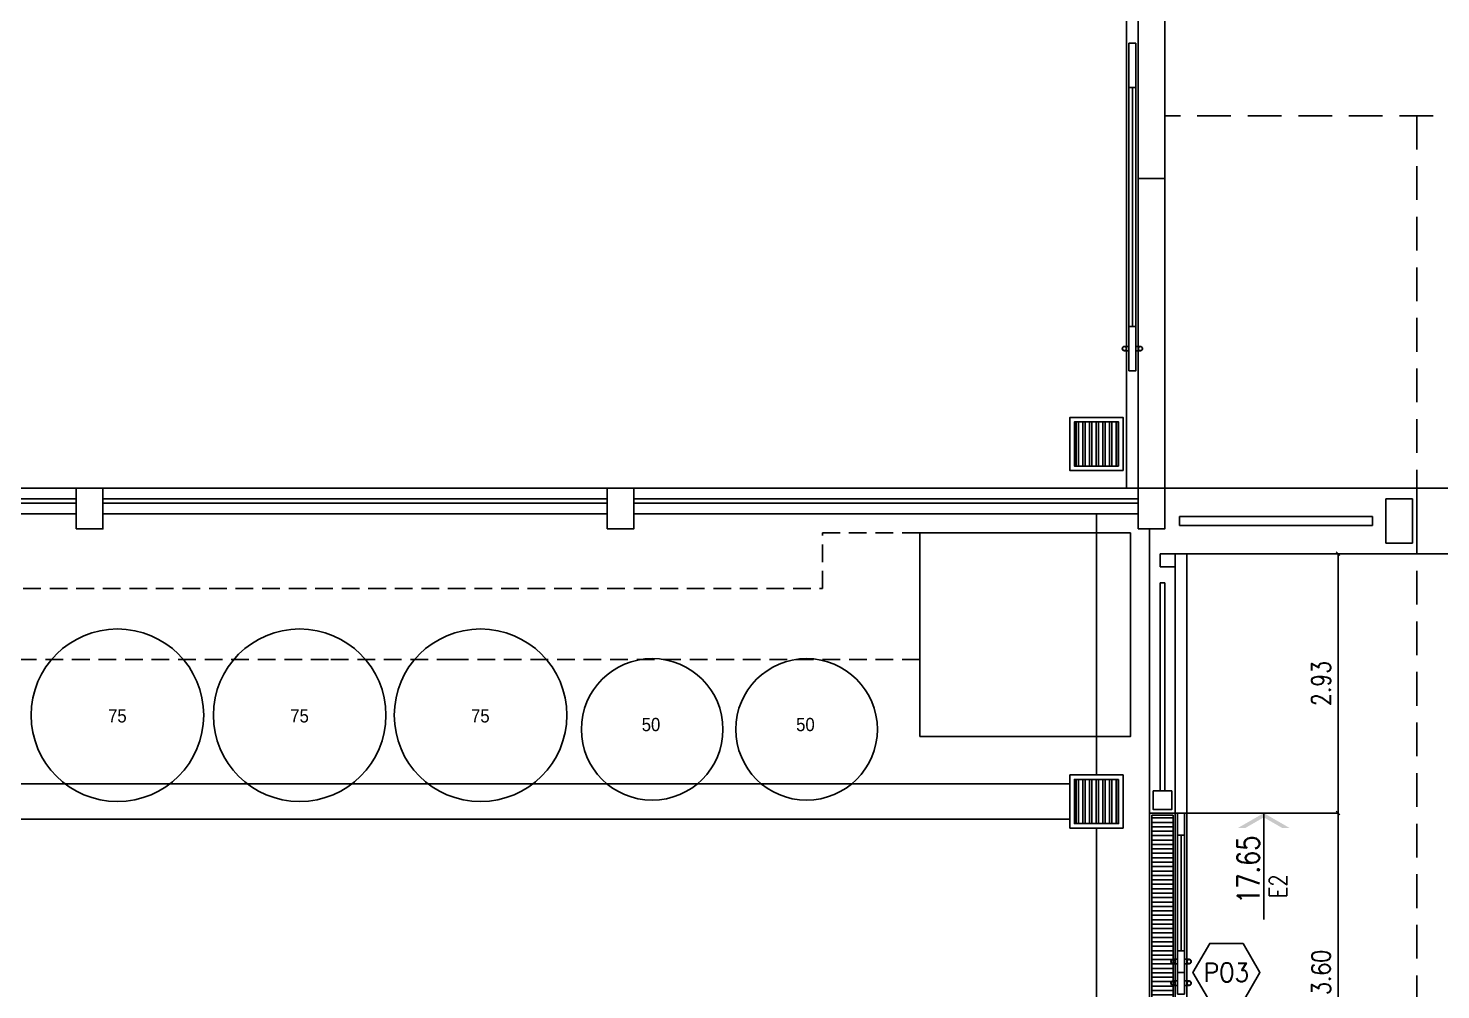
# Model space of a CAD drawing. Extents: x 3 to 114, y 126 to 173.
# Drawn here: x 77.31 to 93.27, y 154.44 to 165.31 of the extents above; entities that cross this region are included whole.
import ezdxf
from ezdxf.enums import TextEntityAlignment as Align

# ---------------------------------------------------------------- set-up
doc = ezdxf.new("R2010")
doc.units = 0
doc.header["$LTSCALE"] = 0.02
doc.header["$MEASUREMENT"] = 0
doc.header["$PDMODE"] = 35
doc.linetypes.add('HIDDEN', pattern=[9.525, 6.35, -3.175])
doc.linetypes.add('TRAZOS2', pattern=[0.375, 0.25, -0.125])
doc.layers.get('0').update_dxf_attribs({"linetype": 'CONTINUOUS'})
doc.layers.get('Defpoints').update_dxf_attribs({"linetype": 'CONTINUOUS'})
for name, color, linetype in [('-alisado-ferrite rojo', 24, 'CONTINUOUS'), ('-REJILLAS', 8, 'CONTINUOUS'), ('10-2-COTA-ACUM-100', 2, 'CONTINUOUS'), ('10-CARP-INSE-SIMB', 2, 'CONTINUOUS'), ('10-COTA-PARC-100', 4, 'CONTINUOUS'), ('columnas', 6, 'CONTINUOUS'), ('ladrillo', 30, 'CONTINUOUS'), ('PROYECCION', 7, 'HIDDEN'), ('VISTA-3', 8, 'CONTINUOUS')]:
    doc.layers.add(name, color=color, linetype=linetype)
doc.styles.add('COTAS', font='ROMANS.shx', dxfattribs={"width": 0.8})
doc.styles.add('ROMANS', font='romans')
doc.styles.add('STYLE1', font='ARIAL.TTF', dxfattribs={"width": 0.9, "height": 0.15})
doc.dimstyles.new('COTA-S-S-2-50', dxfattribs={"dimscale": 0.5, "dimtxt": 0.25, "dimasz": 0.05, "dimexe": 0, "dimexo": 0, "dimgap": 0.1, "dimtad": 1, "dimzin": 4, "dimdsep": 46, "dimtxsty": 'COTAS', "dimblk": 'OBLIQUE', "dimblk1": 'NONE', "dimblk2": 'M2_COTA', "dimcen": 0.1, "dimclrd": 2, "dimclre": 2, "dimclrt": 2, "dimadec": 0, "dimazin": 0, "dimtfac": 1, "dimtix": 1, "dimtmove": 2, "dimatfit": 3, "dimldrblk": 'M2_COTA', "dimfxl": 0, "dimtolj": 1, "dimtzin": 0, "dimarcsym": 0})

# ---------------------------------------------------------------- blocks, each defined once
blk = doc.blocks.new('FLE-A-ID')
at = {"linetype": 'ByBlock'}
blk.add_line((1.204, 0), (0, 0), dxfattribs=at)
for points in [[(0.168, 0.292), (0.168, 0.208), (0, 0), (0.048, 0)], [(0.168, -0.292), (0.168, -0.208), (0, 0), (0.048, 0)]]:
    blk.add_solid(points)
at = {"style": 'COTAS', "width": 0.8}
blk.add_attdef('NUMEJE', (1.204, 0.262), '', height=0.2, rotation=180, dxfattribs=at)
blk.add_attdef('ACUTA', text='', height=0.25, rotation=180, dxfattribs=at).set_placement((0.333, -0.05), align=Align.RIGHT)
blk = doc.blocks.new('_OBLIQUE')
at = {"color": 0, "linetype": 'ByBlock'}
blk.add_line((-0.5, -0.5), (0.5, 0.5), dxfattribs=at)
blk = doc.blocks.new('*D97')
at = {"layer": '10-COTA-PARC-100', "color": 2, "lineweight": -2}
for p, q in [((90.1, 159.369), (92.109, 159.369)), ((92.109, 159.369), (92.109, 156.438)), ((90.77, 156.438), (92.109, 156.438))]:
    blk.add_line(p, q, dxfattribs=at)
at = {"layer": 'Defpoints', "color": 0}
for p in [(90.1, 159.369), (90.77, 156.438), (92.109, 156.438)]:
    blk.add_point(p, dxfattribs=at)
at = {"layer": '10-COTA-PARC-100', "color": 2, "lineweight": -2, "xscale": 0.0425, "yscale": 0.0425, "zscale": 0.0425}
for p, rotation in [((92.109, 159.369), 90), ((92.109, 156.438), 270)]:
    blk.add_blockref('_OBLIQUE', p, dxfattribs=dict(at, rotation=rotation))
at = {"layer": '10-COTA-PARC-100', "color": 2, "insert": (91.918, 157.903), "char_height": 0.2125, "attachment_point": 5, "rotation": 90, "style": 'COTAS'}
blk.add_mtext('\\A1;2.93', dxfattribs=at)
blk = doc.blocks.new('_None')
blk = doc.blocks.new('M2_COTA')
for p, q in [((-1, 0), (0, 0)), ((0, 1), (0, -1))]:
    blk.add_line(p, q)
at = {"const_width": 0.2}
blk.add_lwpolyline([(-1, -1), (1, 1)], dxfattribs=at)
blk = doc.blocks.new('*D98')
at = {"layer": '10-COTA-PARC-100', "color": 2, "lineweight": -2}
for p, q in [((90.77, 156.438), (92.109, 156.438)), ((92.109, 156.438), (92.109, 152.838)), ((90.77, 152.838), (92.109, 152.838))]:
    blk.add_line(p, q, dxfattribs=at)
at = {"layer": 'Defpoints', "color": 0}
for p in [(90.77, 156.438), (90.77, 152.838), (92.109, 152.838)]:
    blk.add_point(p, dxfattribs=at)
at = {"layer": '10-COTA-PARC-100', "color": 2, "lineweight": -2, "xscale": 0.0425, "yscale": 0.0425, "zscale": 0.0425}
for p, rotation in [((92.109, 156.438), 90), ((92.109, 152.838), 270)]:
    blk.add_blockref('_OBLIQUE', p, dxfattribs=dict(at, rotation=rotation))
at = {"layer": '10-COTA-PARC-100', "color": 2, "insert": (91.918, 154.638), "char_height": 0.2125, "attachment_point": 5, "rotation": 90, "style": 'COTAS'}
blk.add_mtext('\\A1;3.60', dxfattribs=at)
blk = doc.blocks.new('CARP-SI0')
blk.add_lwpolyline([(-0.224, 0.388), (-0.449, 0), (-0.224, -0.388), (0.224, -0.388), (0.449, 0), (0.224, 0.388)], close=True)
at = {"style": 'ROMANS', "width": 0.9}
blk.add_attdef('CARP', text='', height=0.25, dxfattribs=at).set_placement((0, 0), align=Align.MIDDLE)
at = {"style": 'ROMANS', "flags": 1}
for tag, p in [('MURO', (0.042, -0.598)), ('L-VANO', (-0.005, -0.936)), ('A-VANO', (0.005, -1.349))]:
    blk.add_attdef(tag, text='', height=0.25, dxfattribs=at).set_placement(p, align=Align.MIDDLE)

msp = doc.modelspace()

# ---------------------------------------------------------------- hatches: boundary and pattern name
at = {"layer": '-REJILLAS'}
h = msp.add_hatch(dxfattribs=at)
h.set_pattern_fill('ANSI32', color=0, scale=0.2, angle=585, style=0)
h.set_pattern_definition([(270, (20836.350985, 2406.05578), (0.075, -4e-12), []), (270, (20836.325985, 2406.03078), (0.075, -4e-12), [])])
h.paths.add_polyline_path([(89.63, 160.359), (89.63, 160.859), (89.13, 160.859), (89.13, 160.359)])
h = msp.add_hatch(dxfattribs=at)
h.set_pattern_fill('ANSI32', color=0, scale=0.2, angle=585, style=0)
h.set_pattern_definition([(90, (20836.350985, -2088.87836), (0.075, 4e-12), []), (90, (20836.325985, -2088.85336), (0.075, 4e-12), [])])
h.paths.add_polyline_path([(89.63, 156.819), (89.63, 156.319), (89.13, 156.319), (89.13, 156.819)])
at = {"layer": 'VISTA-3'}
h = msp.add_hatch(dxfattribs=at)
h.set_pattern_fill('_USER', color=0, scale=0.05, style=0, pattern_type=0)
h.set_pattern_definition([(0, (66.17, 35.68335), (0, 0.05), [])])
h.paths.add_polyline_path([(90.005, 156.413), (90.245, 156.413), (90.245, 152.863), (90.005, 152.863)])

# ---------------------------------------------------------------- linework, layer by layer
at = {"layer": '-alisado-ferrite rojo', "color": 0, "extrusion": (0, 0, -1)}
msp.add_lwpolyline([(-60.15, 156.769), (-89.08, 156.769), (-89.08, 156.369), (-60.15, 156.369)], close=True, dxfattribs=at)
at = {"layer": '-REJILLAS', "color": 0}
for p, q in [((89.38, 156.869), (89.38, 159.819)), ((89.38, 153.289, 0), (89.38, 156.269))]:
    msp.add_line(p, q, dxfattribs=at)
for points in [[(93, 160.109), (105.255, 160.109), (105.255, 164.319)], [(93, 159.369), (108, 159.369), (108, 139.399), (96.225, 139.399)], [(89.08, 156.369), (60.15, 156.369), (60.15, 156.769), (89.08, 156.769)]]:
    msp.add_lwpolyline(points, dxfattribs=at)
for points in [[(89.68, 160.309), (89.08, 160.309), (89.08, 160.909), (89.68, 160.909)], [(89.63, 160.359), (89.13, 160.359), (89.13, 160.859), (89.63, 160.859)], [(89.68, 156.869), (89.08, 156.869), (89.08, 156.269), (89.68, 156.269)], [(89.63, 156.819), (89.13, 156.819), (89.13, 156.319), (89.63, 156.319)], [(89.98, 156.438), (90.27, 156.438), (90.27, 152.838), (89.98, 152.838)], [(90.005, 156.413), (90.245, 156.413), (90.245, 152.863), (90.005, 152.863)]]:
    msp.add_lwpolyline(points, close=True, dxfattribs=at)
at = {"color": 0}
msp.add_lwpolyline([(60.16, 170.109), (89.72, 170.109), (89.72, 160.109), (60.16, 160.109)], close=True, dxfattribs=at)
at = {"color": 1, "const_width": 0.001}
msp.add_lwpolyline([(88.48, 159.819), (89.85, 159.819), (89.85, 159.649), (89.98, 159.649), (89.98, 157.088), (88.48, 157.088), (88.48, 157.288), (89.78, 157.288), (89.78, 159.619), (88.48, 159.619), (88.48, 159.819)], dxfattribs=at)
at = {"color": 1}
msp.add_lwpolyline([(89.765, 159.604), (87.383, 159.604), (87.383, 157.305), (89.765, 157.305)], close=True, dxfattribs=at)
for centre, radius in [((78.315, 157.544), 0.975), ((80.374, 157.544), 0.975), ((82.418, 157.544), 0.975), ((84.358, 157.384), 0.8), ((86.103, 157.384), 0.8)]:
    msp.add_circle(centre, radius)
at = {"layer": '10-2-COTA-ACUM-100', "color": 0}
msp.add_line((91.27, 156.438), (90.27, 156.438), dxfattribs=at)
at = {"layer": 'columnas'}
for points in [[(77.85, 159.649), (78.15, 159.649), (78.15, 160.109), (77.85, 160.109)], [(83.85, 159.649), (84.15, 159.649), (84.15, 160.109), (83.85, 160.109)]]:
    msp.add_lwpolyline(points, close=True, dxfattribs=at)
at = {"layer": 'columnas', "color": 0}
for points in [[(89.85, 159.649), (90.15, 159.649), (90.15, 160.109), (89.85, 160.109)], [(92.65, 159.489), (92.95, 159.489), (92.95, 159.989), (92.65, 159.989)], [(90.23, 156.688), (90.23, 156.478), (90.02, 156.478), (90.02, 156.688)]]:
    msp.add_lwpolyline(points, close=True, dxfattribs=at)
at = {"layer": 'ladrillo', "color": 0}
for p, q in [((89.85, 163.609), (89.85, 170.109)), ((90.15, 170.109), (90.15, 163.609)), ((90.15, 163.609), (89.85, 163.609)), ((90.317, 159.79), (92.5, 159.79)), ((90.317, 159.79), (90.317, 159.688)), ((90.317, 159.688), (92.5, 159.688)), ((92.5, 159.79), (92.5, 159.688)), ((90.1, 159.219), (90.1, 159.369)), ((90.27, 159.219), (90.1, 159.219)), ((90.1, 159.039), (90.15, 159.039)), ((90.15, 156.688), (90.1, 156.688)), ((90.27, 156.438), (89.98, 156.438))]:
    msp.add_line(p, q, dxfattribs=at)
for points in [[(59.85, 159.649), (59.73, 159.649), (59.73, 160.109), (89.75, 160.109)], [(89.85, 159.989), (84.15, 159.989)], [(89.75, 160.109), (93, 160.109), (93, 159.369), (90.1, 159.369)], [(89.85, 159.939), (84.15, 159.939)], [(84.15, 159.819), (89.85, 159.819)], [(89.98, 156.438), (89.98, 159.649)], [(90.27, 156.438), (90.27, 159.219)], [(90.1, 159.039), (90.1, 156.688)], [(90.15, 159.039), (90.15, 156.688)]]:
    msp.add_lwpolyline(points, dxfattribs=at)
at = {"layer": 'ladrillo', "color": 2}
for points in [[(77.85, 159.989), (72.15, 159.989)], [(83.85, 159.989), (78.15, 159.989)], [(77.85, 159.939), (72.15, 159.939)], [(83.85, 159.939), (78.15, 159.939)]]:
    msp.add_lwpolyline(points, dxfattribs=at)
at = {"layer": 'ladrillo', "color": 3}
for points in [[(72.15, 159.819), (77.85, 159.819)], [(78.15, 159.819), (83.85, 159.819)]]:
    msp.add_lwpolyline(points, dxfattribs=at)
at = {"layer": 'PROYECCION', "color": 0, "linetype": 'HIDDEN', "ltscale": 3}
msp.add_line((105.758, 164.319, 0), (90.15, 164.319), dxfattribs=at)
msp.add_lwpolyline([(93, 164.319), (93, 136.784), (90.27, 136.784)], dxfattribs=at)
at = {"layer": 'PROYECCION', "color": 0, "linetype": 'TRAZOS2', "ltscale": 40, "elevation": 0}
msp.add_lwpolyline([(60.15, 159.649), (63.15, 159.649), (63.15, 158.975), (86.282, 158.975), (86.282, 159.604), (87.383, 159.604), (87.383, 158.175), (82.126, 158.175), (80.701, 158.175), (71.075, 158.175)], dxfattribs=at)
at = {"layer": 'VISTA-3', "color": 0}
for p, q in [((89.72, 160.109), (89.72, 170.109)), ((89.745, 164.637), (89.745, 161.937)), ((89.785, 164.637), (89.785, 161.937)), ((89.825, 164.637), (89.825, 161.937)), ((89.85, 163.609), (89.85, 160.109)), ((89.695, 161.712), (89.745, 161.712)), ((89.875, 161.712), (89.825, 161.712)), ((89.695, 161.662), (89.745, 161.662)), ((89.875, 161.662), (89.825, 161.662)), ((90.27, 159.219), (90.27, 159.369)), ((90.295, 156.188), (90.295, 154.883)), ((90.335, 156.188), (90.335, 154.883)), ((90.375, 156.188), (90.375, 154.883)), ((90.245, 154.786), (90.295, 154.786)), ((90.245, 154.736), (90.295, 154.736)), ((90.425, 154.786), (90.375, 154.786)), ((90.425, 154.736), (90.375, 154.736)), ((90.245, 154.541), (90.295, 154.541)), ((90.425, 154.541), (90.375, 154.541)), ((90.245, 154.491), (90.295, 154.491)), ((90.425, 154.491), (90.375, 154.491))]:
    msp.add_line(p, q, dxfattribs=at)
at = {"layer": 'VISTA-3', "color": 7}
msp.add_line((90.15, 160.109), (90.15, 170.109), dxfattribs=at)
at = {"layer": 'VISTA-3', "color": 0}
for points in [[(89.825, 165.137), (89.825, 164.637), (89.745, 164.637), (89.745, 165.137)], [(89.825, 161.937), (89.825, 161.437), (89.745, 161.437), (89.745, 161.937)], [(90.375, 156.438), (90.375, 156.188), (90.295, 156.188), (90.295, 156.438)], [(90.375, 154.883), (90.375, 154.638), (90.295, 154.638), (90.295, 154.883)], [(90.375, 154.393), (90.375, 154.638), (90.295, 154.638), (90.295, 154.393)]]:
    msp.add_lwpolyline(points, close=True, dxfattribs=at)
msp.add_lwpolyline([(90.4, 139.399), (90.4, 159.369)], dxfattribs=at)
for centre, radius in [((89.695, 161.687), 0.025), ((89.695, 161.687), 0.0225), ((89.875, 161.687), 0.025), ((89.875, 161.687), 0.0225), ((90.245, 154.761), 0.025), ((90.245, 154.761), 0.0225), ((90.425, 154.761), 0.025), ((90.425, 154.761), 0.0225), ((90.245, 154.516), 0.025), ((90.245, 154.516), 0.0225), ((90.425, 154.516), 0.025), ((90.425, 154.516), 0.0225)]:
    msp.add_circle(centre, radius, dxfattribs=at)

# ---------------------------------------------------------------- block references
at = {"layer": '10-2-COTA-ACUM-100', "color": 0}
ref = msp.add_blockref('FLE-A-ID', (91.27, 156.438), dxfattribs=dict(at, rotation=270.0000000004495))
ref.add_attrib('ACUTA', '17.65', dxfattribs={"layer": '0', "height": 0.25, "rotation": 90, "style": 'COTAS', "width": 0.8}).set_placement((91.22, 156.184), align=Align.RIGHT)
ref.add_attrib('NUMEJE', 'E2', (91.532, 155.477), dxfattribs={"layer": '0', "height": 0.2, "rotation": 90, "style": 'COTAS', "width": 0.8})
at = {"layer": '10-CARP-INSE-SIMB', "color": 0}
ref = msp.add_blockref('CARP-SI0', (90.848, 154.638), dxfattribs=dict(at, xscale=-0.84375, yscale=0.84375, zscale=0.84375))
ref.add_attrib('CARP', 'PO3', dxfattribs={"layer": '0', "height": 0.2109, "style": 'ROMANS', "width": 0.9}).set_placement((90.848, 154.638), align=Align.MIDDLE)

# ---------------------------------------------------------------- texts
at = {"char_height": 0.15, "attachment_point": 1, "style": 'STYLE1'}
for s, insert, width in [('75', (78.209, 157.612), 0.6085), ('75', (80.268, 157.612), 0.6085), ('75', (82.311, 157.612), 0.6085), ('50', (84.24, 157.514), 0.69498), ('50', (85.985, 157.514), 0.69498)]:
    msp.add_mtext(s, dxfattribs=dict(at, insert=insert, width=width))

# ---------------------------------------------------------------- dimensions: what is measured, and where the dimension line sits
at = {"layer": '10-COTA-PARC-100', "color": 0}
for base, p1, p2, picture, middle in [((92.109, 156.438), (90.1, 159.369), (90.77, 156.438), '*D97', (91.918, 157.903)), ((92.109, 152.838), (90.77, 156.438), (90.77, 152.838), '*D98', (91.918, 154.638))]:
    dim = msp.add_linear_dim(base=base, p1=p1, p2=p2, angle=90, dimstyle='COTA-S-S-2-50', override={"dimscale": 0.85}, dxfattribs=at)
    dim.commit()
    dim.dimension.update_dxf_attribs({"geometry": picture, "text_midpoint": middle})

doc.saveas('drawing.dxf')
